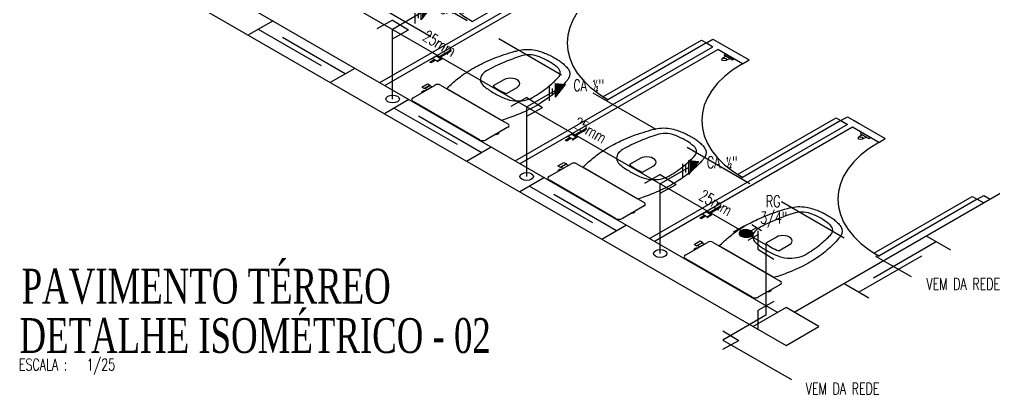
# Model space of a CAD drawing. Header units: millimetres. Extents: x 474.7 to 528.3, y 13.1 to 23.5.
# Drawn here: x 504.998 to 509.195, y 14.358 to 15.975 of the extents above; entities that cross this region are included whole.
import ezdxf

# ---------------------------------------------------------------- set-up
doc = ezdxf.new("R2010")
doc.units = ezdxf.units.MM
doc.header["$LTSCALE"] = 2.5
doc.linetypes.add('HIDDEN2', pattern=[0.1875, 0.125, -0.0625])
for name, color, linetype in [('AF-PVCH', 140, 'Continuous'), ('EIXO', 253, 'Continuous'), ('I-AGUA FRIA', 5, 'Continuous'), ('I-ARQ', 8, 'Continuous'), ('I-CONEXAO', 1, 'Continuous'), ('I-NORMO_INST', 4, 'Continuous'), ('I-ÁGUA', 5, 'Continuous')]:
    doc.layers.add(name, color=color, linetype=linetype)
doc.styles.add('25', font='ROMANS.SHX', dxfattribs={"width": 0.7, "height": 0.05})
doc.styles.add('ROMANS', font='romans', dxfattribs={"oblique": 15})
doc.styles.add('TITULO', font='times.ttf')

# ---------------------------------------------------------------- blocks, each defined once
blk = doc.blocks.new('A$C79730085')
at = {"color": 8}
for p, q in [((-0.0229, 0.139, 2.2483), (0.0227, 0.1127, 2.2483)), ((-0.0198, 0.1433, 2.2483), (0.0196, 0.1206, 2.2483)), ((-0.0166, 0.1475, 2.2483), (0.0164, 0.1284, 2.2483)), ((-0.0135, 0.1518, 2.2483), (0.0133, 0.1363, 2.2483)), ((-0.0103, 0.156, 2.2483), (0.0101, 0.1442, 2.2483)), ((-0.0072, 0.1603, 2.2483), (0.007, 0.1521, 2.2483)), ((-0.004, 0.1645, 2.2483), (0.0038, 0.16, 2.2483))]:
    blk.add_line(p, q, dxfattribs=at)
at = {"layer": 'I-CONEXAO'}
for p, q in [((-0.0261, 0.1348, 2.2483), (-0.0001, 0.1698, 2.2483)), ((0.0259, 0.1048, 2.2483), (-0.0001, 0.1698, 2.2483)), ((0.0259, 0.1048, 2.2483), (-0.0261, 0.1348, 2.2483)), ((0.0258, 0.0749), (-0.0262, 0.1049)), ((0.0128, 0.098), (-0.0132, 0.113))]:
    blk.add_line(p, q, dxfattribs=at)
blk = doc.blocks.new('*U40')
blk.add_line((0.1234, 0.3712), (0, 0.3))
at = {"color": 8, "extrusion": (0, 0.816497, 0.57735)}
blk.add_circle((0, 0), 0.0291, dxfattribs=at)
at = {"layer": 'EIXO', "linetype": 'HIDDEN2'}
blk.add_line((0, 0, 2.2483), (0, 0.3, 2.2483), dxfattribs=at)
at = {"rotation": 300.0081952903947}
blk.add_blockref('A$C79730085', (0.0197, 0.3112, -2.2483), dxfattribs=at)
at = {"layer": 'I-NORMO_INST', "style": '25', "width": 0.7}
blk.add_text('CA ½"', height=0.05, dxfattribs=at).set_placement((0.2007, 0.3676, 2.2483))
blk = doc.blocks.new('*X9')
at = {"color": 0}
for p, q in [((6.7133, 15.0236), (6.7303, 15.0405)), ((6.714, 15.0296), (6.7214, 15.037)), ((6.7149, 15.0199), (6.7367, 15.0417)), ((6.7174, 15.0171), (6.7424, 15.042)), ((6.7204, 15.0147), (6.7475, 15.0418)), ((6.7238, 15.0128), (6.7521, 15.0412)), ((6.7275, 15.0113), (6.7565, 15.0402)), ((6.7317, 15.0102), (6.7604, 15.0388)), ((6.7363, 15.0094), (6.7639, 15.0371)), ((6.7412, 15.009), (6.7671, 15.0349)), ((6.7466, 15.0091), (6.7697, 15.0323)), ((6.7527, 15.0099), (6.7718, 15.029)), ((6.7602, 15.0121), (6.7724, 15.0243))]:
    blk.add_line(p, q, dxfattribs=at)
blk = doc.blocks.new('RG5')
at = {"layer": 'I-CONEXAO'}
for p, q in [((-0.0537, 0.0041), (-0.0078, 0.0306)), ((-0.0242, -0.0389), (-0.0674, -0.014)), ((-0.0201, -0.0116), (-0.0458, -0.0264)), ((0.01, -0.0318), (0.0558, -0.0053))]:
    blk.add_line(p, q, dxfattribs=at)
blk.add_lwpolyline([(-0.0297, 0, 0.161289), (-0.0278, -0.0057, 0.106183), (-0.021, -0.0117, 0.070456), (-0.0119, -0.0151, 0.056723), (0, -0.0165, 0.056723), (0.0119, -0.0151, 0.070456), (0.021, -0.0117, 0.106183), (0.0278, -0.0057, 0.161289), (0.0297, 0, 0.161289), (0.0278, 0.0057, 0.106183), (0.021, 0.0117, 0.070456), (0.0119, 0.0152, 0.056723), (0, 0.0165, 0.056723), (-0.0119, 0.0152, 0.070456), (-0.021, 0.0117, 0.106183), (-0.0278, 0.0057, 0.161289)], format="xyb", close=True, dxfattribs=at)
at = {"color": 8}
blk.add_blockref('*X9', (-6.7428, -15.0255), dxfattribs=at)
blk = doc.blocks.new('TITOLO HS1')
at = {"color": 253, "style": 'ROMANS', "width": 0.7}
blk.add_text('ESCALA :', height=0.002, dxfattribs=at).set_placement((-0.00005, -0.00001))
at = {"style": 'TITULO', "width": 0.7}
blk.add_attdef('LNOME', (0.00006, 0.003), '', height=0.006, dxfattribs=at)
at = {"color": 253, "style": 'ROMANS', "width": 0.7}
blk.add_attdef('LESC', (0.01163, -0.00003), '', height=0.002, dxfattribs=at)
blk = doc.blocks.new('*U60')
at = {"style": 'TITULO', "width": 0.7}
blk.add_attdef('LNOME', (0.00006, 0.003), '', height=0.006, dxfattribs=at)

msp = doc.modelspace()

# ---------------------------------------------------------------- linework, layer by layer
at = {"layer": 'I-AGUA FRIA', "linetype": 'HIDDEN2'}
for p, q in [((505.8451, 16.5958), (508.8404, 14.8665)), ((508.2138, 14.6999, 2.2483), (508.0287, 14.593, 2.2483))]:
    msp.add_line(p, q, dxfattribs=at)
at = {"layer": 'I-AGUA FRIA'}
for q in [(505.7273, 16.4388, 2.2483), (508.2138, 14.6999, 2.2483)]:
    msp.add_line((508.2138, 15.0032, 2.2483), q, dxfattribs=at)
at = {"layer": 'I-ARQ', "extrusion": (0, 0.816497, 0.57735)}
for p, q in [((504.0618, 17.1394, 22.1445), (508.2655, 14.7123, 25.5768)), ((503.9557, 17.0781, 22.2311), (508.1594, 14.6511, 25.6634)), ((511.1262, 16.3231, 23.2988), (508.3362, 14.7123, 25.5768)), ((507.3742, 16.2104, 23.4582), (506.95, 15.9655, 23.8046)), ((506.5508, 15.7023, 24.1768), (507.4025, 16.1941, 23.4813)), ((506.572, 15.6901, 24.1941), (507.4237, 16.1818, 23.4986)), ((507.5121, 15.6409, 24.2636), (507.9364, 15.8859, 23.9172)), ((507.9576, 15.8736, 23.9345), (507.5333, 15.6287, 24.281)), ((507.9364, 15.8859, 23.9172), (507.9576, 15.8736, 23.9345)), ((507.9576, 15.8736, 23.9345), (507.9859, 15.8899, 23.9115)), ((507.9576, 15.8736, 23.9345), (507.9859, 15.8573, 23.9576)), ((507.9859, 15.8899, 23.9115), (508.1414, 15.8001, 24.0385)), ((506.802, 15.8117, 24.0221), (506.8525, 15.8408, 23.9809)), ((506.8063, 15.8092, 24.0256), (506.8568, 15.8384, 23.9844)), ((506.8455, 15.8367, 23.9867), (506.8497, 15.8343, 23.9901)), ((506.849, 15.8388, 23.9838), (506.8533, 15.8364, 23.9872)), ((506.8514, 15.8401, 23.9819), (506.8556, 15.8377, 23.9853)), ((506.8532, 15.8411, 23.9805), (506.8573, 15.8388, 23.9838)), ((507.1341, 15.3655, 24.6531), (507.9859, 15.8573, 23.9576)), ((507.1553, 15.3533, 24.6704), (508.0071, 15.845, 23.975)), ((508.1131, 15.7838, 24.0616), (508.0071, 15.845, 23.975)), ((508.039, 15.8266, 24.001), (508.0354, 15.8246, 24.0039)), ((508.039, 15.8266, 24.001), (508.0777, 15.8042, 24.0326)), ((506.7672, 15.7915, 24.0506), (506.7857, 15.8022, 24.0355)), ((506.7699, 15.7931, 24.0484), (506.7741, 15.7907, 24.0518)), ((506.7714, 15.7891, 24.0541), (506.7899, 15.7998, 24.039)), ((506.7714, 15.794, 24.0472), (506.7756, 15.7915, 24.0506)), ((506.7742, 15.7956, 24.0448), (506.7785, 15.7932, 24.0483)), ((506.7962, 15.8178, 24.0134), (506.775, 15.8056, 24.0307)), ((506.7982, 15.795, 24.0457), (506.7774, 15.807, 24.0287)), ((506.8145, 15.8044, 24.0324), (506.7938, 15.8164, 24.0154)), ((506.8155, 15.805, 24.0316), (506.7972, 15.7944, 24.0465)), ((506.818, 15.8035, 24.0336), (506.7997, 15.793, 24.0485)), ((508.0425, 15.8164, 24.0155), (508.0277, 15.8058, 24.0305)), ((508.0354, 15.8205, 24.0096), (508.0671, 15.8022, 24.0355)), ((508.0603, 15.8062, 24.0299), (508.0419, 15.7976, 24.042)), ((508.0777, 15.8042, 24.0326), (508.0742, 15.8022, 24.0355)), ((508.1131, 15.7838, 24.0616), (508.1414, 15.8001, 24.0385)), ((506.6949, 15.6376, 24.2683), (506.7886, 15.6917, 24.1918)), ((506.8124, 15.6916, 24.192), (507.1023, 15.5242, 24.4287)), ((506.9794, 15.4564, 24.5246), (506.6949, 15.6206, 24.2923)), ((507.5333, 15.6287, 24.281), (507.5121, 15.6409, 24.2636)), ((508.0919, 15.3061, 24.7371), (508.5162, 15.5511, 24.3907)), ((508.5374, 15.5388, 24.408), (508.1131, 15.2939, 24.7544)), ((508.5162, 15.5511, 24.3907), (508.5374, 15.5388, 24.408)), ((508.5374, 15.5388, 24.408), (508.5657, 15.5552, 24.3849)), ((508.5374, 15.5388, 24.408), (508.5657, 15.5225, 24.4311)), ((508.5657, 15.5552, 24.3849), (508.7283, 15.4613, 24.5177)), ((508.594, 15.5388, 24.408), (508.6152, 15.5266, 24.4253)), ((507.1025, 15.5104, 24.4482), (507.0089, 15.4564, 24.5246)), ((507.3854, 15.4749, 24.4985), (507.4359, 15.504, 24.4572)), ((507.3896, 15.4724, 24.5019), (507.4401, 15.5016, 24.4607)), ((507.4288, 15.4999, 24.463), (507.4331, 15.4975, 24.4665)), ((507.4324, 15.502, 24.4601), (507.4366, 15.4996, 24.4635)), ((507.4347, 15.5033, 24.4582), (507.439, 15.5009, 24.4616)), ((507.4366, 15.5043, 24.4568), (507.4407, 15.502, 24.4601)), ((508.5657, 15.5225, 24.4311), (507.714, 15.0308, 25.1265)), ((508.5869, 15.5103, 24.4484), (507.7365, 15.0193, 25.1428)), ((508.7, 15.4449, 24.5408), (508.5869, 15.5103, 24.4484)), ((508.6259, 15.4878, 24.4802), (508.6223, 15.4857, 24.4831)), ((508.6259, 15.4878, 24.4802), (508.6646, 15.4654, 24.5118)), ((507.3505, 15.4547, 24.5269), (507.369, 15.4654, 24.5118)), ((507.3533, 15.4563, 24.5247), (507.3575, 15.4539, 24.5282)), ((507.3548, 15.4523, 24.5304), (507.3733, 15.463, 24.5153)), ((507.3548, 15.4572, 24.5235), (507.359, 15.4547, 24.5269)), ((507.3576, 15.4588, 24.5212), (507.3618, 15.4564, 24.5246)), ((507.3795, 15.481, 24.4897), (507.3583, 15.4688, 24.507)), ((507.3816, 15.4582, 24.522), (507.3608, 15.4702, 24.5051)), ((507.3979, 15.4676, 24.5087), (507.3771, 15.4796, 24.4917)), ((507.3989, 15.4682, 24.5079), (507.3806, 15.4576, 24.5228)), ((507.4014, 15.4667, 24.5099), (507.3831, 15.4562, 24.5249)), ((508.6294, 15.4775, 24.4947), (508.6146, 15.4669, 24.5097)), ((508.6223, 15.4817, 24.4888), (508.654, 15.4634, 24.5147)), ((508.6472, 15.4673, 24.5091), (508.6288, 15.4588, 24.5212)), ((508.6646, 15.4654, 24.5118), (508.6611, 15.4634, 24.5147)), ((508.7, 15.4449, 24.5408), (508.7283, 15.4613, 24.5177)), ((507.2818, 15.2988, 24.7475), (507.3755, 15.3528, 24.671)), ((507.3993, 15.3527, 24.6712), (507.6892, 15.1854, 24.9079)), ((507.5663, 15.1175, 25.0038), (507.2818, 15.2818, 24.7715)), ((508.1131, 15.2939, 24.7544), (508.0919, 15.3061, 24.7371)), ((508.6788, 14.9673, 25.2163), (509.1031, 15.2122, 24.8699)), ((509.1243, 15.2, 24.8872), (508.7, 14.955, 25.2336)), ((509.1243, 15.2, 24.8872), (509.1526, 15.2163, 24.8641)), ((509.1243, 15.2, 24.8872), (509.1526, 15.1837, 24.9103)), ((509.1526, 15.2163, 24.8641), (509.1809, 15.2, 24.8872)), ((507.6894, 15.1716, 24.9274), (507.5958, 15.1175, 25.0038)), ((507.9652, 15.1401, 24.9719), (508.0157, 15.1693, 24.9306)), ((507.9695, 15.1376, 24.9754), (508.02, 15.1668, 24.9341)), ((508.0087, 15.1652, 24.9364), (508.0129, 15.1627, 24.9399)), ((508.0122, 15.1672, 24.9335), (508.0165, 15.1648, 24.937)), ((508.0146, 15.1686, 24.9316), (508.0188, 15.1661, 24.9351)), ((508.0164, 15.1696, 24.9302), (508.0205, 15.1672, 24.9336)), ((507.9304, 15.12, 25.0004), (507.9489, 15.1307, 24.9852)), ((507.9331, 15.1215, 24.9981), (507.9373, 15.1191, 25.0016)), ((507.9346, 15.1175, 25.0038), (507.9531, 15.1282, 24.9887)), ((507.9346, 15.1224, 24.9969), (507.9388, 15.12, 25.0004)), ((507.9374, 15.1241, 24.9946), (507.9417, 15.1216, 24.998)), ((507.9594, 15.1463, 24.9632), (507.9382, 15.134, 24.9805)), ((507.9614, 15.1234, 24.9955), (507.9406, 15.1354, 24.9785)), ((507.9777, 15.1329, 24.9821), (507.9569, 15.1449, 24.9651)), ((507.9787, 15.1334, 24.9813), (507.9604, 15.1229, 24.9962)), ((507.9812, 15.132, 24.9834), (507.9629, 15.1214, 24.9983)), ((507.8687, 14.9599, 25.2267), (507.9624, 15.014, 25.1502)), ((507.9862, 15.0139, 25.1504), (508.2761, 14.8465, 25.3871)), ((508.1532, 14.7787, 25.483), (507.8687, 14.9429, 25.2507)), ((508.2763, 14.8327, 25.4066), (508.1827, 14.7787, 25.483)), ((508.3009, 14.7327, 25.548), (508.1594, 14.6511, 25.6634)), ((508.3009, 14.7327, 25.548), (508.1594, 14.6511, 25.6634)), ((508.3009, 14.7327, 25.548), (508.1594, 14.6511, 25.6634)), ((508.4423, 14.6511, 25.6634), (508.3009, 14.7327, 25.548)), ((508.4423, 14.6511, 25.6634), (508.3009, 14.7327, 25.548)), ((508.4423, 14.6511, 25.6634), (508.3009, 14.7327, 25.548)), ((508.1594, 14.6511, 25.6634), (508.3009, 14.5694, 25.7789)), ((508.1594, 14.6511, 25.6634), (508.3009, 14.5694, 25.7789)), ((508.1594, 14.6511, 25.6634), (508.3009, 14.5694, 25.7789)), ((508.3009, 14.5694, 25.7789), (508.4423, 14.6511, 25.6634)), ((508.3009, 14.5694, 25.7789), (508.4423, 14.6511, 25.6634)), ((508.3009, 14.5694, 25.7789), (508.4423, 14.6511, 25.6634))]:
    msp.add_line(p, q, dxfattribs=at)
at = {"layer": 'I-ARQ', "linetype": 'HIDDEN2', "extrusion": (0, 0.816497, 0.57735)}
for p, q in [((505.6881, 16.527, 23.0105), (506.8336, 15.8656, 23.9458)), ((506.0907, 15.9695, 23.799), (505.9846, 15.9082, 23.8856)), ((506.0271, 15.9327, 23.8509), (506.3806, 15.7286, 24.1396)), ((506.4018, 15.7409, 24.1223), (506.0483, 15.945, 23.8336)), ((506.3382, 15.7041, 24.1742), (506.4443, 15.7653, 24.0876)), ((506.6763, 15.6299, 24.2792), (506.5702, 15.5686, 24.3658)), ((506.6126, 15.5931, 24.3312), (506.9662, 15.389, 24.6199)), ((506.9874, 15.4013, 24.6026), (506.6339, 15.6054, 24.3139)), ((506.9238, 15.3645, 24.6545), (507.0298, 15.4257, 24.5679)), ((507.2596, 15.2931, 24.7556), (507.1536, 15.2318, 24.8422)), ((507.196, 15.2563, 24.8075), (507.5496, 15.0522, 25.0962)), ((507.5708, 15.0644, 25.0789), (507.2172, 15.2686, 24.7902)), ((509.1031, 15.2122, 24.8699), (509.1243, 15.2, 24.8872)), ((507.5071, 15.0277, 25.1308), (507.6132, 15.0889, 25.0442)), ((509.0115, 14.9797, 25.1987), (508.9054, 15.041, 25.1121)), ((508.9479, 15.0165, 25.1467), (508.5943, 14.8124, 25.4354)), ((508.6155, 14.8001, 25.4527), (508.9691, 15.0042, 25.164)), ((508.7, 14.955, 25.2336), (508.6788, 14.9673, 25.2163)), ((508.7, 14.955, 25.2336), (508.6788, 14.9673, 25.2163)), ((508.7, 14.955, 25.2336), (508.6788, 14.9673, 25.2163)), ((508.5519, 14.8368, 25.4007), (508.658, 14.7756, 25.4873))]:
    msp.add_line(p, q, dxfattribs=at)
at = {"layer": 'I-ARQ', "linetype": 'ByBlock', "extrusion": (0, 0.816497, 0.57735)}
for p, q in [((506.7311, 15.683, 24.2041), (506.7566, 15.6977, 24.1833)), ((506.7566, 15.6977, 24.1833), (506.7679, 15.6912, 24.1925)), ((506.7311, 15.683, 24.2041), (506.7424, 15.6765, 24.2133)), ((506.7679, 15.6912, 24.1925), (506.7424, 15.6765, 24.2133)), ((507.318, 15.3442, 24.6833), (507.3435, 15.3589, 24.6625)), ((507.318, 15.3442, 24.6833), (507.3293, 15.3376, 24.6925)), ((507.3548, 15.3523, 24.6717), (507.3293, 15.3376, 24.6925)), ((507.3435, 15.3589, 24.6625), (507.3548, 15.3523, 24.6717)), ((507.9049, 15.0053, 25.1625), (507.9304, 15.02, 25.1417)), ((507.9049, 15.0053, 25.1625), (507.9162, 14.9988, 25.1717)), ((507.9417, 15.0135, 25.1509), (507.9162, 14.9988, 25.1717)), ((507.9304, 15.02, 25.1417), (507.9417, 15.0135, 25.1509))]:
    msp.add_line(p, q, dxfattribs=at)
at = {"layer": 'I-ARQ', "extrusion": (0, 0.816497, 0.57735), "elevation": 26.7794}
for points in [[(-506.8393, 10.72, 0.003882), (-506.8573, 10.6885, -0.024258), (-506.904, 10.622, -0.02486), (-506.9365, 10.5839, -0.033324), (-506.9722, 10.5489, -0.02486), (-507.0026, 10.5227, -0.012268), (-507.0429, 10.4923, -0.015806), (-507.0864, 10.4651, -0.026699), (-507.1327, 10.4407, -0.021919), (-507.1522, 10.4318, -0.174675), (-507.2215, 10.4325, -0.045452), (-507.2494, 10.447, -0.022856), (-507.2608, 10.4539, -0.041289), (-507.2825, 10.47, -0.039166), (-507.2868, 10.4737, -0.012899), (-507.2881, 10.475, -0.04333), (-507.3046, 10.4909, -0.04333), (-507.3204, 10.5073, -0.052091), (-507.3255, 10.513, -0.041289), (-507.3415, 10.5347, -0.022856), (-507.3484, 10.546, -0.045452), (-507.3629, 10.574, -0.174675), (-507.3636, 10.6433, -0.021919), (-507.3548, 10.6627, -0.026699), (-507.3304, 10.709, -0.015806), (-507.3032, 10.7525, -0.012268), (-507.2727, 10.7928, -0.02486), (-507.2466, 10.8232, -0.033324), (-507.2116, 10.8589, -0.02486), (-507.1734, 10.8915, -0.024258), (-507.1069, 10.9381, 0.003882), (-507.0755, 10.9562)], [(-507.1315, 10.8104, 0.234638), (-507.2087, 10.7854, 0.044666), (-507.2741, 10.7079, 0.031515), (-507.3182, 10.6382, 0.151063), (-507.3282, 10.6018, 0.148094), (-507.3166, 10.562, 0.031073), (-507.3085, 10.5508, 0.035055), (-507.2795, 10.516, 0.035055), (-507.2447, 10.4869, 0.031073), (-507.2335, 10.4789, 0.148094), (-507.1936, 10.4672, 0.151063), (-507.1573, 10.4772, 0.031515), (-507.0875, 10.5213, 0.044666), (-507.01, 10.5867, 0.234638), (-506.985, 10.6639, 0.129345), (-507.0031, 10.7063, 0.041331), (-507.0429, 10.7525, 0.041331), (-507.0892, 10.7923, 0.129345)], [(-507.4262, 11.3069, 0.003882), (-507.4442, 11.2754, -0.024258), (-507.4909, 11.2089, -0.02486), (-507.5234, 11.1708, -0.033324), (-507.5591, 11.1358, -0.02486), (-507.5895, 11.1096, -0.012268), (-507.6298, 11.0792, -0.015806), (-507.6733, 11.052, -0.026699), (-507.7196, 11.0276, -0.021919), (-507.7391, 11.0187, -0.174675), (-507.8084, 11.0194, -0.045452), (-507.8363, 11.0339, -0.022856), (-507.8477, 11.0408, -0.041289), (-507.8694, 11.0569, -0.039166), (-507.8737, 11.0606, -0.012899), (-507.875, 11.0619, -0.04333), (-507.8915, 11.0778, -0.04333), (-507.9073, 11.0942, -0.052091), (-507.9124, 11.0999, -0.041289), (-507.9284, 11.1216, -0.022856), (-507.9353, 11.1329, -0.045452), (-507.9498, 11.1609, -0.174675), (-507.9505, 11.2302, -0.021919), (-507.9417, 11.2496, -0.026699), (-507.9173, 11.2959, -0.015806), (-507.8901, 11.3394, -0.012268), (-507.8596, 11.3797, -0.02486), (-507.8335, 11.4101, -0.033324), (-507.7985, 11.4458, -0.02486), (-507.7603, 11.4783, -0.024258), (-507.6938, 11.525, 0.003882), (-507.6624, 11.5431)], [(-507.7184, 11.3973, 0.234638), (-507.7956, 11.3723, 0.044666), (-507.861, 11.2948, 0.031515), (-507.9051, 11.2251, 0.151063), (-507.9151, 11.1887, 0.148094), (-507.9035, 11.1489, 0.031073), (-507.8954, 11.1377, 0.035055), (-507.8664, 11.1029, 0.035055), (-507.8316, 11.0738, 0.031073), (-507.8204, 11.0657, 0.148094), (-507.7805, 11.0541, 0.151063), (-507.7442, 11.0641, 0.031515), (-507.6744, 11.1082, 0.044666), (-507.5969, 11.1736, 0.234638), (-507.5719, 11.2508, 0.129345), (-507.59, 11.2932, 0.041331), (-507.6298, 11.3394, 0.041331), (-507.6761, 11.3792, 0.129345)], [(-508.0131, 11.8938, 0.003882), (-508.0311, 11.8623, -0.024258), (-508.0778, 11.7958, -0.02486), (-508.1103, 11.7577, -0.033324), (-508.146, 11.7227, -0.02486), (-508.1764, 11.6965, -0.012268), (-508.2167, 11.6661, -0.015806), (-508.2602, 11.6389, -0.026699), (-508.3065, 11.6145, -0.021919), (-508.326, 11.6056, -0.174675), (-508.3953, 11.6063, -0.045452), (-508.4232, 11.6208, -0.022856), (-508.4346, 11.6277, -0.041289), (-508.4563, 11.6438, -0.039166), (-508.4606, 11.6475, -0.012899), (-508.4619, 11.6488, -0.04333), (-508.4784, 11.6647, -0.04333), (-508.4942, 11.6811, -0.052091), (-508.4993, 11.6868, -0.041289), (-508.5153, 11.7085, -0.022856), (-508.5222, 11.7198, -0.045452), (-508.5367, 11.7478, -0.174675), (-508.5374, 11.8171, -0.021919), (-508.5286, 11.8365, -0.026699), (-508.5042, 11.8828, -0.015806), (-508.477, 11.9263, -0.012268), (-508.4465, 11.9666, -0.02486), (-508.4204, 11.997, -0.033324), (-508.3854, 12.0327, -0.02486), (-508.3472, 12.0652, -0.024258), (-508.2807, 12.1119, 0.003882), (-508.2493, 12.1299)], [(-508.3053, 11.9842, 0.234638), (-508.3825, 11.9592, 0.044666), (-508.4479, 11.8817, 0.031515), (-508.492, 11.812, 0.151063), (-508.502, 11.7756, 0.148094), (-508.4904, 11.7358, 0.031073), (-508.4823, 11.7246, 0.035055), (-508.4533, 11.6898, 0.035055), (-508.4185, 11.6607, 0.031073), (-508.4073, 11.6526, 0.148094), (-508.3674, 11.641, 0.151063), (-508.3311, 11.651, 0.031515), (-508.2613, 11.6951, 0.044666), (-508.1838, 11.7605, 0.234638), (-508.1588, 11.8377, 0.129345), (-508.1769, 11.8801, 0.041331), (-508.2167, 11.9263, 0.041331), (-508.263, 11.9661, 0.129345)]]:
    msp.add_lwpolyline(points, format="xyb", close=True, dxfattribs=at)
at = {"layer": 'I-ARQ', "linetype": 'ByBlock', "extrusion": (0, 0.816497, 0.57735), "elevation": 26.7794}
for points in [[(-507.096, 10.756), (-507.1421, 10.71, 1.002091), (-507.0854, 10.6535), (-507.0394, 10.6995, 0.054282), (-507.0646, 10.7308, 0.054282), (-507.096, 10.756, -1.56536)], [(-507.6829, 11.3429), (-507.729, 11.2969, 1.002091), (-507.6723, 11.2404), (-507.6263, 11.2864, 0.054282), (-507.6515, 11.3177, 0.054282), (-507.6829, 11.3429, -1.56536)], [(-508.2698, 11.9298), (-508.3158, 11.8838, 1.002091), (-508.2592, 11.8273), (-508.2132, 11.8733, 0.054282), (-508.2384, 11.9046, 0.054282), (-508.2698, 11.9298, -1.56536)]]:
    msp.add_lwpolyline(points, format="xyb", dxfattribs=at)
for points in [[(-506.7319, 10.7455, -0.197763), (-506.7318, 10.7453, -0.15883), (-506.736, 10.737, -0.161377), (-506.7444, 10.7327, -0.197763), (-506.7446, 10.7328), (-506.7467, 10.7348), (-506.7339, 10.7476)], [(-507.0479, 11.0615), (-507.0606, 11.0488), (-507.0627, 11.0508, -0.197763), (-507.0627, 11.051, -0.161404), (-507.0584, 11.0594, -0.158802), (-507.0501, 11.0636, -0.197763), (-507.0499, 11.0636)], [(-507.3188, 11.3324, -0.197763), (-507.3187, 11.3322, -0.15883), (-507.3229, 11.3239, -0.161377), (-507.3313, 11.3196, -0.197763), (-507.3315, 11.3197), (-507.3336, 11.3217), (-507.3208, 11.3345)], [(-507.6348, 11.6484), (-507.6475, 11.6357), (-507.6496, 11.6377, -0.197763), (-507.6496, 11.6379, -0.161404), (-507.6453, 11.6463, -0.158802), (-507.637, 11.6505, -0.197763), (-507.6368, 11.6505)], [(-507.9057, 11.9193, -0.197763), (-507.9056, 11.9191, -0.15883), (-507.9098, 11.9108, -0.161377), (-507.9182, 11.9065, -0.197763), (-507.9184, 11.9066), (-507.9205, 11.9086), (-507.9077, 11.9214)], [(-508.2217, 12.2353), (-508.2344, 12.2226), (-508.2365, 12.2246, -0.197763), (-508.2365, 12.2248, -0.161404), (-508.2322, 12.2332, -0.158802), (-508.2239, 12.2374, -0.197763), (-508.2237, 12.2373)]]:
    msp.add_lwpolyline(points, format="xyb", close=True, dxfattribs=at)
for points in [[(-506.7442, 10.7175), (-506.7661, 10.6956), (-506.776, 10.7055), (-506.7541, 10.7274)], [(-507.3311, 11.3044), (-507.353, 11.2825), (-507.3629, 11.2924), (-507.341, 11.3143)], [(-507.918, 11.8913), (-507.9399, 11.8694), (-507.9498, 11.8793), (-507.9279, 11.9012)]]:
    msp.add_lwpolyline(points, close=True, dxfattribs=at)
at = {"layer": 'I-ARQ', "extrusion": (0, 0.816497, 0.57735)}
for centre, radius in [((-506.7693, 10.5221, 26.7794), 0.003), ((-508.0348, 10.5024, 26.7794), 0.01), ((-507.3527, 11.1055, 26.7794), 0.003), ((-508.6217, 11.0893, 26.7794), 0.01), ((-507.9325, 11.6853, 26.7794), 0.003)]:
    msp.add_circle(centre, radius, dxfattribs=at)
for centre, radius, start, end in [((-507.3742, 9.7945, 26.7794), 0.6, 315, 45), ((-507.9576, 10.3778, 26.7794), 0.6, 315, 45), ((-506.8547, 10.4367, 26.7794), 0.003, 135, 315), ((-508.039, 10.4663, 26.7794), 0.005, 315, 45), ((-506.774, 10.4951, 26.7794), 0.00108, 297.7498, 152.2502), ((-506.7957, 10.4735, 26.7794), 0.00108, 117.7498, 332.2502), ((-506.7988, 10.5159, 26.7794), 0.00182, 328.2763, 121.7237), ((-506.8165, 10.4982, 26.7794), 0.00182, 148.2763, 301.7237), ((-508.5374, 10.9577, 26.7794), 0.6, 315, 45), ((-508.0707, 10.498, 26.7794), 0.005, 45, 135), ((-506.8004, 10.7042, 26.7794), 0.0164, 222.826, 316.2974), ((-506.7069, 10.8013, 26.7794), 0.019, 309.255, 50.745), ((-507.0912, 10.995, 26.7794), 0.0164, 133.7026, 227.174), ((-507.438, 11.0201, 26.7794), 0.003, 135, 315), ((-508.6259, 11.0532, 26.7794), 0.005, 315, 45), ((-506.9941, 11.0885, 26.7794), 0.019, 39.255, 140.745), ((-507.3574, 11.0785, 26.7794), 0.00108, 297.7498, 152.2502), ((-507.379, 11.0568, 26.7794), 0.00108, 117.7498, 332.2502), ((-507.3821, 11.0993, 26.7794), 0.00182, 328.2763, 121.7237), ((-507.3998, 11.0816, 26.7794), 0.00182, 148.2763, 301.7237), ((-509.1243, 11.5446, 26.7794), 0.6, 315, 45), ((-508.6576, 11.0849, 26.7794), 0.005, 45, 135), ((-507.3873, 11.2911, 26.7794), 0.0164, 222.826, 316.2974), ((-507.2938, 11.3882, 26.7794), 0.019, 309.255, 50.745), ((-507.6781, 11.5819, 26.7794), 0.0164, 133.7026, 227.174), ((-508.0179, 11.5999, 26.7794), 0.003, 135, 315), ((-507.581, 11.6754, 26.7794), 0.019, 39.255, 140.745), ((-507.9372, 11.6583, 26.7794), 0.00108, 297.7498, 152.2502), ((-507.9589, 11.6367, 26.7794), 0.00108, 117.7498, 332.2502), ((-507.962, 11.6791, 26.7794), 0.00182, 328.2763, 121.7237), ((-507.9797, 11.6614, 26.7794), 0.00182, 148.2763, 301.7237), ((-507.9742, 11.878, 26.7794), 0.0164, 222.826, 316.2974), ((-507.8807, 11.9751, 26.7794), 0.019, 309.255, 50.745), ((-508.265, 12.1688, 26.7794), 0.0164, 133.7026, 227.174), ((-508.1679, 12.2623, 26.7794), 0.019, 39.255, 140.745)]:
    msp.add_arc(centre, radius, start, end, dxfattribs=at)
at = {"layer": 'I-CONEXAO'}
for p, q in [((506.6058, 15.9716, 2.2483), (506.5377, 15.9337, 2.2483)), ((506.6058, 15.8916, 2.2483), (506.6738, 15.9296, 2.2483)), ((507.1836, 15.6379, 2.2483), (507.1156, 15.6, 2.2483)), ((507.1836, 15.5579, 2.2483), (507.2517, 15.5959, 2.2483)), ((507.7588, 15.306, 2.2483), (507.6907, 15.2681, 2.2483)), ((507.7588, 15.226, 2.2483), (507.8268, 15.264, 2.2483)), ((508.2478, 14.7588, 2.2483), (508.1797, 14.7209, 2.2483)), ((508.0287, 14.553, 2.2483), (508.0968, 14.591, 2.2483))]:
    msp.add_line(p, q, dxfattribs=at)
at = {"layer": 'I-CONEXAO', "elevation": 2.2483}
for points in [[(506.6058, 15.9716), (506.6738, 15.9296)], [(507.1836, 15.6379), (507.2517, 15.5959)], [(507.7588, 15.306), (507.8268, 15.264)], [(508.1797, 15.0642), (508.1797, 14.9842)], [(508.1797, 14.9842), (508.2478, 14.9421)], [(508.1797, 14.7209), (508.1797, 14.6409)], [(508.0287, 14.633), (508.0968, 14.591)]]:
    msp.add_lwpolyline(points, dxfattribs=at)
at = {"layer": 'I-ÁGUA'}
msp.add_line((508.0287, 14.593, 2.2483), (508.324, 14.4226, 2.2483), dxfattribs=at)

# ---------------------------------------------------------------- block references
at = {"layer": 'AF-PVCH', "rotation": 179.2428358502766}
msp.add_blockref('RG5', (508.1282, 15.0523, 2.2483), dxfattribs=at)
at = {"layer": 'I-AGUA FRIA'}
for p in [(506.6058, 15.6316), (507.1836, 15.2979), (507.7588, 14.966)]:
    msp.add_blockref('*U40', p, dxfattribs=at)
at = {"layer": 'I-NORMO_INST'}
ref = msp.add_blockref('*U60', (505.006, 14.6754), dxfattribs=dict(at, xscale=25, yscale=25, zscale=25))
ref.add_attrib('LNOME', 'PAVIMENTO TÉRREO', (505.0074, 14.7503), dxfattribs={"layer": '0', "height": 0.15, "style": 'TITULO', "width": 0.7})
ref.add_attrib('LESC', '.', (505.2967, 14.6747), dxfattribs={"layer": '0', "color": 253, "height": 0.05, "style": 'ROMANS', "width": 0.7})
at = {"layer": 'I-NORMO_INST', "xscale": 25.00000000000002, "yscale": 25.00000000000002, "zscale": 25.00000000000002}
msp.add_blockref('TITOLO HS1', (504.9966, 14.4625), dxfattribs=at).add_auto_attribs({'LNOME': 'DETALHE ISOMÉTRICO - 02', 'LESC': '1/25'})

# ---------------------------------------------------------------- texts
at = {"layer": 'I-NORMO_INST', "style": '25', "width": 0.7}
for p in [(506.731, 15.8877, 2.2483), (507.3797, 15.5132, 2.2483), (507.9205, 15.2009, 2.2483)]:
    msp.add_text('25mm', height=0.05, rotation=330, dxfattribs=at).set_placement(p)
for s, p in [('RG', (508.214, 15.1657, 25.0354)), ('3/4" ', (508.1894, 15.0952, 25.0354)), ('VEM DA REDE', (508.9053, 14.8097)), ('VEM DA REDE', (508.3854, 14.3582))]:
    msp.add_text(s, height=0.05, dxfattribs=at).set_placement(p)

doc.saveas('drawing.dxf')
